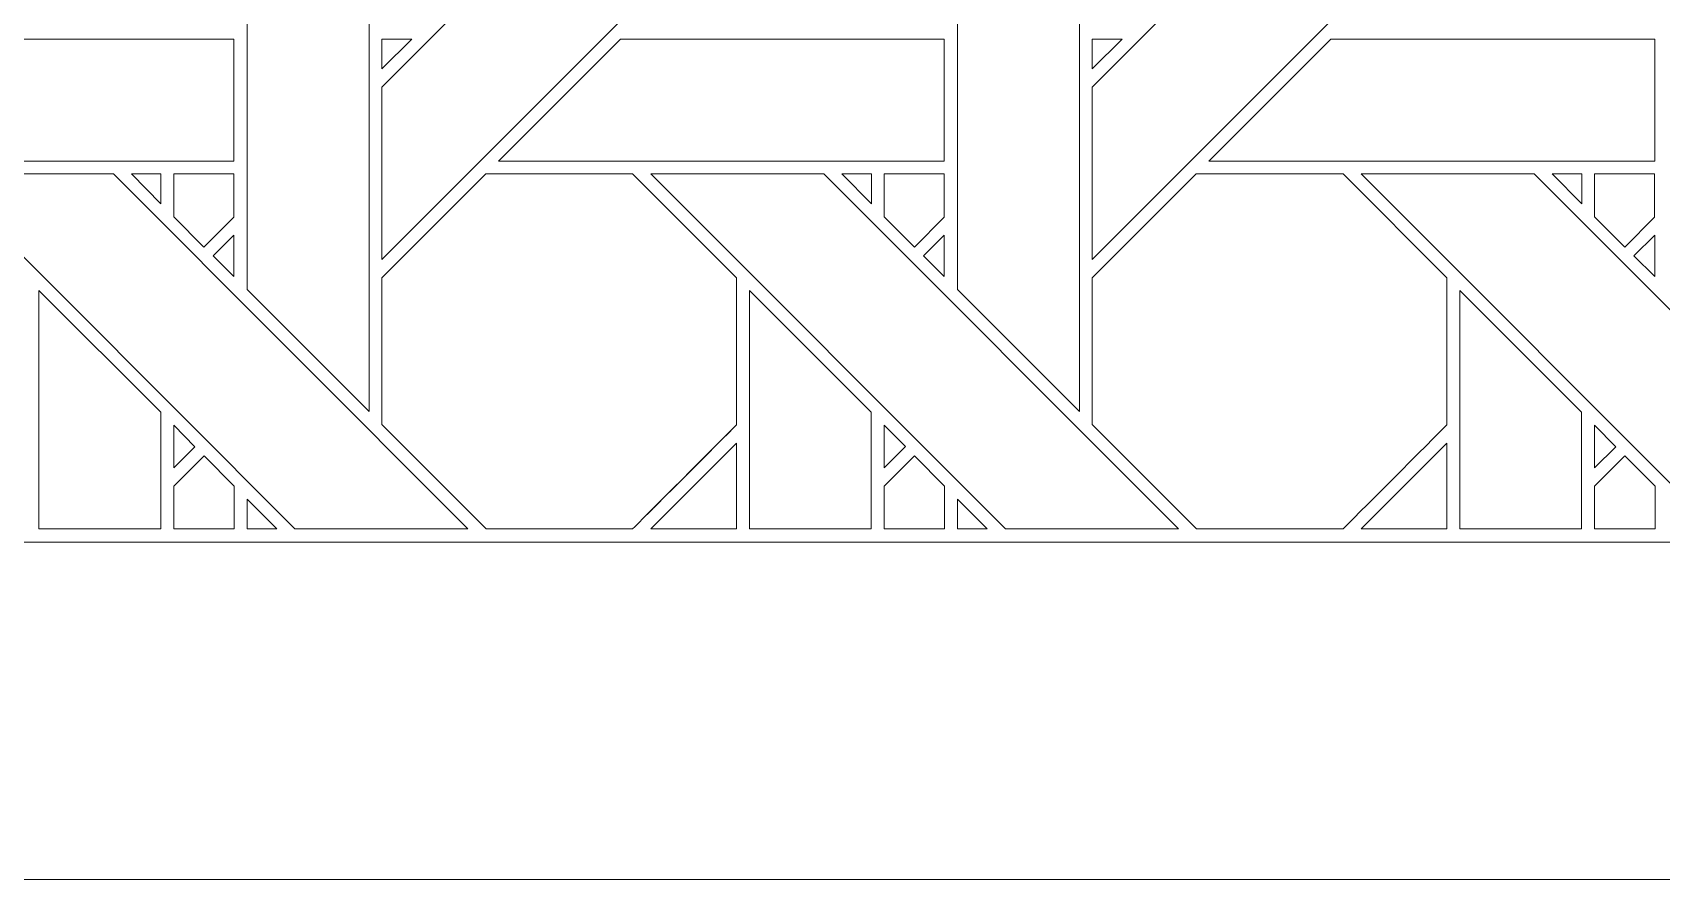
# Model space of a CAD drawing. Header units: inches. Extents: x 3.4 to 21.4, y 4.6 to 13.6.
# Drawn here: x 7.885 to 10.06, y 4.595 to 5.725 of the extents above; entities that cross this region are included whole.
import ezdxf

# ---------------------------------------------------------------- set-up
doc = ezdxf.new("R2010")
doc.units = ezdxf.units.IN
doc.header["$MEASUREMENT"] = 0
doc.layers.add('Design', color=7, linetype='Continuous', lineweight=0)

msp = doc.modelspace()

# ---------------------------------------------------------------- linework, layer by layer
at = {"layer": 'Design'}
for points, knots in [([(3.3829, 13.5948), (3.3829, 13.5948), (3.3829, 4.5948), (3.3829, 4.5948), (3.3829, 4.5948), (21.3829, 4.5948), (21.3829, 4.5948), (21.3829, 4.5948), (21.3829, 13.5948), (21.3829, 13.5948), (21.3829, 13.5948), (3.3829, 13.5948), (3.3829, 13.5948)], [0, 0, 0, 0, 1, 1, 1, 2, 2, 2, 3, 3, 3, 4, 4, 4, 4]), ([(3.8379, 13.1448), (3.8379, 13.1448), (3.8379, 5.0448), (3.8379, 5.0448), (3.8379, 5.0448), (20.9329, 5.0448), (20.9329, 5.0448), (20.9329, 5.0448), (20.9329, 13.1448), (20.9329, 13.1448), (20.9329, 13.1448), (3.8379, 13.1448), (3.8379, 13.1448)], [0, 0, 0, 0, 1, 1, 1, 2, 2, 2, 3, 3, 3, 4, 4, 4, 4]), ([(8.3511, 5.6519), (8.3511, 5.6519), (8.8248, 6.1255), (8.8248, 6.1255), (8.8248, 6.1255), (8.8248, 5.8955), (8.8248, 5.8955), (8.8248, 5.8955), (8.3511, 5.4218), (8.3511, 5.4218), (8.3511, 5.4218), (8.3511, 5.6519), (8.3511, 5.6519)], [0, 0, 0, 0, 1, 1, 1, 2, 2, 2, 3, 3, 3, 4, 4, 4, 4]), ([(9.2999, 5.6519), (9.2999, 5.6519), (9.7735, 6.1255), (9.7735, 6.1255), (9.7735, 6.1255), (9.7735, 5.8955), (9.7735, 5.8955), (9.7735, 5.8955), (9.2999, 5.4218), (9.2999, 5.4218), (9.2999, 5.4218), (9.2999, 5.6519), (9.2999, 5.6519)], [0, 0, 0, 0, 1, 1, 1, 2, 2, 2, 3, 3, 3, 4, 4, 4, 4]), ([(8.334, 5.814), (8.334, 5.814), (8.334, 5.2189), (8.334, 5.2189), (8.334, 5.2189), (8.1711, 5.3818), (8.1711, 5.3818), (8.1711, 5.3818), (8.1711, 5.814), (8.1711, 5.814), (8.1711, 5.814), (8.334, 5.814), (8.334, 5.814)], [0, 0, 0, 0, 1, 1, 1, 2, 2, 2, 3, 3, 3, 4, 4, 4, 4]), ([(9.2827, 5.814), (9.2827, 5.814), (9.2827, 5.2189), (9.2827, 5.2189), (9.2827, 5.2189), (9.1198, 5.3818), (9.1198, 5.3818), (9.1198, 5.3818), (9.1198, 5.814), (9.1198, 5.814), (9.1198, 5.814), (9.2827, 5.814), (9.2827, 5.814)], [0, 0, 0, 0, 1, 1, 1, 2, 2, 2, 3, 3, 3, 4, 4, 4, 4]), ([(7.5582, 5.5533), (7.5582, 5.5533), (7.7211, 5.7161), (7.7211, 5.7161), (7.7211, 5.7161), (8.1535, 5.7161), (8.1535, 5.7161), (8.1535, 5.7161), (8.1535, 5.5533), (8.1535, 5.5533), (8.1535, 5.5533), (7.5582, 5.5533), (7.5582, 5.5533)], [0, 0, 0, 0, 1, 1, 1, 2, 2, 2, 3, 3, 3, 4, 4, 4, 4]), ([(8.391, 5.7161), (8.391, 5.7161), (8.3511, 5.6763), (8.3511, 5.6763), (8.3511, 5.6763), (8.3511, 5.7161), (8.3511, 5.7161), (8.3511, 5.7161), (8.391, 5.7161), (8.391, 5.7161)], [0, 0, 0, 0, 1, 1, 1, 2, 2, 2, 3, 3, 3, 3]), ([(8.507, 5.5533), (8.507, 5.5533), (8.6698, 5.7161), (8.6698, 5.7161), (8.6698, 5.7161), (9.1022, 5.7161), (9.1022, 5.7161), (9.1022, 5.7161), (9.1022, 5.5533), (9.1022, 5.5533), (9.1022, 5.5533), (8.507, 5.5533), (8.507, 5.5533)], [0, 0, 0, 0, 1, 1, 1, 2, 2, 2, 3, 3, 3, 4, 4, 4, 4]), ([(9.3397, 5.7161), (9.3397, 5.7161), (9.2999, 5.6763), (9.2999, 5.6763), (9.2999, 5.6763), (9.2999, 5.7161), (9.2999, 5.7161), (9.2999, 5.7161), (9.3397, 5.7161), (9.3397, 5.7161)], [0, 0, 0, 0, 1, 1, 1, 2, 2, 2, 3, 3, 3, 3]), ([(9.4557, 5.5533), (9.4557, 5.5533), (9.6185, 5.7161), (9.6185, 5.7161), (9.6185, 5.7161), (10.051, 5.7161), (10.051, 5.7161), (10.051, 5.7161), (10.051, 5.5533), (10.051, 5.5533), (10.051, 5.5533), (9.4557, 5.5533), (9.4557, 5.5533)], [0, 0, 0, 0, 1, 1, 1, 2, 2, 2, 3, 3, 3, 4, 4, 4, 4]), ([(7.7616, 5.5362), (7.7616, 5.5362), (7.9925, 5.5362), (7.9925, 5.5362), (7.9925, 5.5362), (8.4661, 5.0625), (8.4661, 5.0625), (8.4661, 5.0625), (8.2351, 5.0625), (8.2351, 5.0625), (8.2351, 5.0625), (7.7616, 5.5362), (7.7616, 5.5362)], [0, 0, 0, 0, 1, 1, 1, 2, 2, 2, 3, 3, 3, 4, 4, 4, 4]), ([(8.0561, 5.5362), (8.0561, 5.5362), (8.0561, 5.4963), (8.0561, 5.4963), (8.0561, 5.4963), (8.0166, 5.5362), (8.0166, 5.5362), (8.0166, 5.5362), (8.0561, 5.5362), (8.0561, 5.5362)], [0, 0, 0, 0, 1, 1, 1, 2, 2, 2, 3, 3, 3, 3]), ([(8.1535, 5.5361), (8.1535, 5.5361), (8.1535, 5.4786), (8.1535, 5.4786), (8.1535, 5.4786), (8.1135, 5.4386), (8.1135, 5.4386), (8.1135, 5.4386), (8.0732, 5.4789), (8.0732, 5.4789), (8.0732, 5.4789), (8.0732, 5.5361), (8.0732, 5.5361), (8.0732, 5.5361), (8.1535, 5.5361), (8.1535, 5.5361)], [0, 0, 0, 0, 1, 1, 1, 2, 2, 2, 3, 3, 3, 4, 4, 4, 5, 5, 5, 5]), ([(8.1135, 5.4386), (8.1135, 5.4386), (8.0732, 5.4789), (8.0732, 5.4789), (8.0732, 5.4789), (8.0732, 5.5361), (8.0732, 5.5361), (8.0732, 5.5361), (8.1535, 5.5361), (8.1535, 5.5361), (8.1535, 5.5361), (8.1535, 5.4786), (8.1535, 5.4786), (8.1535, 5.4786), (8.1135, 5.4386), (8.1135, 5.4386)], [0, 0, 0, 0, 1, 1, 1, 2, 2, 2, 3, 3, 3, 4, 4, 4, 5, 5, 5, 5]), ([(8.4898, 5.5361), (8.4898, 5.5361), (8.686, 5.5361), (8.686, 5.5361), (8.686, 5.5361), (8.8247, 5.3974), (8.8247, 5.3974), (8.8247, 5.3974), (8.8247, 5.2012), (8.8247, 5.2012), (8.8069, 5.1833), (8.695, 5.0715), (8.686, 5.0625), (8.686, 5.0625), (8.4903, 5.0625), (8.4903, 5.0625), (8.4903, 5.0625), (8.3511, 5.2018), (8.3511, 5.2018), (8.3511, 5.2018), (8.3511, 5.3974), (8.3511, 5.3974), (8.3511, 5.3974), (8.4898, 5.5361), (8.4898, 5.5361)], [0, 0, 0, 0, 1, 1, 1, 2, 2, 2, 3, 3, 3, 4, 4, 4, 5, 5, 5, 6, 6, 6, 7, 7, 7, 8, 8, 8, 8]), ([(8.686, 5.0625), (8.686, 5.0625), (8.4903, 5.0625), (8.4903, 5.0625), (8.4903, 5.0625), (8.3511, 5.2018), (8.3511, 5.2018), (8.3511, 5.2018), (8.3511, 5.3974), (8.3511, 5.3974), (8.3511, 5.3974), (8.4898, 5.5361), (8.4898, 5.5361), (8.4898, 5.5361), (8.686, 5.5361), (8.686, 5.5361), (8.686, 5.5361), (8.8247, 5.3974), (8.8247, 5.3974), (8.8247, 5.3974), (8.8247, 5.2012), (8.8247, 5.2012), (8.8068, 5.1831), (8.6949, 5.0714), (8.686, 5.0625)], [0, 0, 0, 0, 1, 1, 1, 2, 2, 2, 3, 3, 3, 4, 4, 4, 5, 5, 5, 6, 6, 6, 7, 7, 7, 8, 8, 8, 8]), ([(8.7103, 5.5362), (8.7103, 5.5362), (8.9412, 5.5362), (8.9412, 5.5362), (8.9412, 5.5362), (9.4149, 5.0625), (9.4149, 5.0625), (9.4149, 5.0625), (9.1838, 5.0625), (9.1838, 5.0625), (9.1838, 5.0625), (8.7103, 5.5362), (8.7103, 5.5362)], [0, 0, 0, 0, 1, 1, 1, 2, 2, 2, 3, 3, 3, 4, 4, 4, 4]), ([(9.0048, 5.5362), (9.0048, 5.5362), (9.0048, 5.4964), (9.0048, 5.4964), (9.0048, 5.4964), (8.9653, 5.5362), (8.9653, 5.5362), (8.9653, 5.5362), (9.0048, 5.5362), (9.0048, 5.5362)], [0, 0, 0, 0, 1, 1, 1, 2, 2, 2, 3, 3, 3, 3]), ([(9.1022, 5.5361), (9.1022, 5.5361), (9.1022, 5.4786), (9.1022, 5.4786), (9.1022, 5.4786), (9.0623, 5.4386), (9.0623, 5.4386), (9.0623, 5.4386), (9.0219, 5.4789), (9.0219, 5.4789), (9.0219, 5.4789), (9.0219, 5.5361), (9.0219, 5.5361), (9.0219, 5.5361), (9.1022, 5.5361), (9.1022, 5.5361)], [0, 0, 0, 0, 1, 1, 1, 2, 2, 2, 3, 3, 3, 4, 4, 4, 5, 5, 5, 5]), ([(9.0623, 5.4386), (9.0623, 5.4386), (9.0219, 5.4789), (9.0219, 5.4789), (9.0219, 5.4789), (9.0219, 5.5361), (9.0219, 5.5361), (9.0219, 5.5361), (9.1022, 5.5361), (9.1022, 5.5361), (9.1022, 5.5361), (9.1022, 5.4786), (9.1022, 5.4786), (9.1022, 5.4786), (9.0623, 5.4386), (9.0623, 5.4386)], [0, 0, 0, 0, 1, 1, 1, 2, 2, 2, 3, 3, 3, 4, 4, 4, 5, 5, 5, 5]), ([(9.4385, 5.5361), (9.4385, 5.5361), (9.6347, 5.5361), (9.6347, 5.5361), (9.6347, 5.5361), (9.7735, 5.3974), (9.7735, 5.3974), (9.7735, 5.3974), (9.7735, 5.2012), (9.7735, 5.2012), (9.7557, 5.1833), (9.6438, 5.0715), (9.6348, 5.0625), (9.6348, 5.0625), (9.4391, 5.0625), (9.4391, 5.0625), (9.4391, 5.0625), (9.2998, 5.2018), (9.2998, 5.2018), (9.2998, 5.2018), (9.2998, 5.3974), (9.2998, 5.3974), (9.2998, 5.3974), (9.4385, 5.5361), (9.4385, 5.5361)], [0, 0, 0, 0, 1, 1, 1, 2, 2, 2, 3, 3, 3, 4, 4, 4, 5, 5, 5, 6, 6, 6, 7, 7, 7, 8, 8, 8, 8]), ([(9.6348, 5.0625), (9.6348, 5.0625), (9.4391, 5.0625), (9.4391, 5.0625), (9.4391, 5.0625), (9.2998, 5.2018), (9.2998, 5.2018), (9.2998, 5.2018), (9.2998, 5.3974), (9.2998, 5.3974), (9.2998, 5.3974), (9.4385, 5.5361), (9.4385, 5.5361), (9.4385, 5.5361), (9.6347, 5.5361), (9.6347, 5.5361), (9.6347, 5.5361), (9.7735, 5.3974), (9.7735, 5.3974), (9.7735, 5.3974), (9.7735, 5.2012), (9.7735, 5.2012), (9.7557, 5.1833), (9.6438, 5.0715), (9.6348, 5.0625)], [0, 0, 0, 0, 1, 1, 1, 2, 2, 2, 3, 3, 3, 4, 4, 4, 5, 5, 5, 6, 6, 6, 7, 7, 7, 8, 8, 8, 8]), ([(9.659, 5.5362), (9.659, 5.5362), (9.89, 5.5362), (9.89, 5.5362), (9.89, 5.5362), (10.3636, 5.0625), (10.3636, 5.0625), (10.3636, 5.0625), (10.1325, 5.0625), (10.1325, 5.0625), (10.1325, 5.0625), (9.659, 5.5362), (9.659, 5.5362)], [0, 0, 0, 0, 1, 1, 1, 2, 2, 2, 3, 3, 3, 4, 4, 4, 4]), ([(9.9535, 5.5362), (9.9535, 5.5362), (9.9535, 5.4963), (9.9535, 5.4963), (9.9535, 5.4963), (9.9141, 5.5362), (9.9141, 5.5362), (9.9141, 5.5362), (9.9535, 5.5362), (9.9535, 5.5362)], [0, 0, 0, 0, 1, 1, 1, 2, 2, 2, 3, 3, 3, 3]), ([(10.0509, 5.5361), (10.0509, 5.5361), (10.0509, 5.4786), (10.0509, 5.4786), (10.0509, 5.4786), (10.011, 5.4386), (10.011, 5.4386), (10.011, 5.4386), (9.9707, 5.4789), (9.9707, 5.4789), (9.9707, 5.4789), (9.9707, 5.5361), (9.9707, 5.5361), (9.9707, 5.5361), (10.0509, 5.5361), (10.0509, 5.5361)], [0, 0, 0, 0, 1, 1, 1, 2, 2, 2, 3, 3, 3, 4, 4, 4, 5, 5, 5, 5]), ([(10.011, 5.4386), (10.011, 5.4386), (9.9707, 5.4789), (9.9707, 5.4789), (9.9707, 5.4789), (9.9707, 5.5361), (9.9707, 5.5361), (9.9707, 5.5361), (10.0509, 5.5361), (10.0509, 5.5361), (10.0509, 5.5361), (10.0509, 5.4786), (10.0509, 5.4786), (10.0509, 5.4786), (10.011, 5.4386), (10.011, 5.4386)], [0, 0, 0, 0, 1, 1, 1, 2, 2, 2, 3, 3, 3, 4, 4, 4, 5, 5, 5, 5]), ([(8.1535, 5.4543), (8.1535, 5.4543), (8.1535, 5.3992), (8.1535, 5.3992), (8.1535, 5.3992), (8.1258, 5.4266), (8.1258, 5.4266), (8.1258, 5.4266), (8.1535, 5.4543), (8.1535, 5.4543)], [0, 0, 0, 0, 1, 1, 1, 2, 2, 2, 3, 3, 3, 3]), ([(9.1022, 5.4543), (9.1022, 5.4543), (9.1022, 5.3992), (9.1022, 5.3992), (9.1022, 5.3992), (9.0745, 5.4266), (9.0745, 5.4266), (9.0745, 5.4266), (9.1022, 5.4543), (9.1022, 5.4543)], [0, 0, 0, 0, 1, 1, 1, 2, 2, 2, 3, 3, 3, 3]), ([(10.051, 5.4543), (10.051, 5.4543), (10.051, 5.3992), (10.051, 5.3992), (10.051, 5.3992), (10.0232, 5.4266), (10.0232, 5.4266), (10.0232, 5.4266), (10.051, 5.4543), (10.051, 5.4543)], [0, 0, 0, 0, 1, 1, 1, 2, 2, 2, 3, 3, 3, 3]), ([(7.8932, 5.0624), (7.8932, 5.0624), (7.8932, 5.3804), (7.8932, 5.3804), (7.8932, 5.3804), (8.056, 5.2182), (8.056, 5.2182), (8.056, 5.2182), (8.056, 5.0624), (8.056, 5.0624), (8.056, 5.0624), (7.8932, 5.0624), (7.8932, 5.0624)], [0, 0, 0, 0, 1, 1, 1, 2, 2, 2, 3, 3, 3, 4, 4, 4, 4]), ([(8.8419, 5.0624), (8.8419, 5.0624), (8.8419, 5.3804), (8.8419, 5.3804), (8.8419, 5.3804), (9.0047, 5.2182), (9.0047, 5.2182), (9.0047, 5.2182), (9.0047, 5.0624), (9.0047, 5.0624), (9.0047, 5.0624), (8.8419, 5.0624), (8.8419, 5.0624)], [0, 0, 0, 0, 1, 1, 1, 2, 2, 2, 3, 3, 3, 4, 4, 4, 4]), ([(9.7907, 5.0624), (9.7907, 5.0624), (9.7907, 5.3804), (9.7907, 5.3804), (9.7907, 5.3804), (9.9534, 5.2182), (9.9534, 5.2182), (9.9534, 5.2182), (9.9534, 5.0624), (9.9534, 5.0624), (9.9534, 5.0624), (9.7907, 5.0624), (9.7907, 5.0624)], [0, 0, 0, 0, 1, 1, 1, 2, 2, 2, 3, 3, 3, 4, 4, 4, 4]), ([(8.1015, 5.1721), (8.1015, 5.1721), (8.0733, 5.144), (8.0733, 5.144), (8.0733, 5.144), (8.0733, 5.2007), (8.0733, 5.2007), (8.0733, 5.2007), (8.1015, 5.1721), (8.1015, 5.1721)], [0, 0, 0, 0, 1, 1, 1, 2, 2, 2, 3, 3, 3, 3]), ([(9.0502, 5.1722), (9.0502, 5.1722), (9.022, 5.144), (9.022, 5.144), (9.022, 5.144), (9.022, 5.2007), (9.022, 5.2007), (9.022, 5.2007), (9.0502, 5.1722), (9.0502, 5.1722)], [0, 0, 0, 0, 1, 1, 1, 2, 2, 2, 3, 3, 3, 3]), ([(9.9989, 5.1721), (9.9989, 5.1721), (9.9707, 5.144), (9.9707, 5.144), (9.9707, 5.144), (9.9707, 5.2007), (9.9707, 5.2007), (9.9707, 5.2007), (9.9989, 5.1721), (9.9989, 5.1721)], [0, 0, 0, 0, 1, 1, 1, 2, 2, 2, 3, 3, 3, 3]), ([(8.0732, 5.0624), (8.0732, 5.0624), (8.0732, 5.1196), (8.0732, 5.1196), (8.0732, 5.1196), (8.1136, 5.1599), (8.1136, 5.1599), (8.1136, 5.1599), (8.1539, 5.1196), (8.1539, 5.1196), (8.1539, 5.1196), (8.1539, 5.0624), (8.1539, 5.0624), (8.1539, 5.0624), (8.0732, 5.0624), (8.0732, 5.0624)], [0, 0, 0, 0, 1, 1, 1, 2, 2, 2, 3, 3, 3, 4, 4, 4, 5, 5, 5, 5]), ([(8.0732, 5.0624), (8.0732, 5.0624), (8.0732, 5.1196), (8.0732, 5.1196), (8.0732, 5.1196), (8.1136, 5.1599), (8.1136, 5.1599), (8.1136, 5.1599), (8.1539, 5.1196), (8.1539, 5.1196), (8.1539, 5.1196), (8.1539, 5.0624), (8.1539, 5.0624), (8.1539, 5.0624), (8.0732, 5.0624), (8.0732, 5.0624)], [0, 0, 0, 0, 1, 1, 1, 2, 2, 2, 3, 3, 3, 4, 4, 4, 5, 5, 5, 5]), ([(8.8248, 5.1768), (8.8248, 5.1768), (8.8248, 5.0624), (8.8248, 5.0624), (8.8248, 5.0624), (8.7104, 5.0624), (8.7104, 5.0624), (8.7104, 5.0624), (8.8248, 5.1768), (8.8248, 5.1768)], [0, 0, 0, 0, 1, 1, 1, 2, 2, 2, 3, 3, 3, 3]), ([(9.022, 5.0624), (9.022, 5.0624), (9.022, 5.1196), (9.022, 5.1196), (9.022, 5.1196), (9.0623, 5.1599), (9.0623, 5.1599), (9.0623, 5.1599), (9.1026, 5.1196), (9.1026, 5.1196), (9.1026, 5.1196), (9.1026, 5.0624), (9.1026, 5.0624), (9.1026, 5.0624), (9.022, 5.0624), (9.022, 5.0624)], [0, 0, 0, 0, 1, 1, 1, 2, 2, 2, 3, 3, 3, 4, 4, 4, 5, 5, 5, 5]), ([(9.022, 5.0624), (9.022, 5.0624), (9.022, 5.1196), (9.022, 5.1196), (9.022, 5.1196), (9.0623, 5.1599), (9.0623, 5.1599), (9.0623, 5.1599), (9.1026, 5.1196), (9.1026, 5.1196), (9.1026, 5.1196), (9.1026, 5.0624), (9.1026, 5.0624), (9.1026, 5.0624), (9.022, 5.0624), (9.022, 5.0624)], [0, 0, 0, 0, 1, 1, 1, 2, 2, 2, 3, 3, 3, 4, 4, 4, 5, 5, 5, 5]), ([(9.7735, 5.1768), (9.7735, 5.1768), (9.7735, 5.0624), (9.7735, 5.0624), (9.7735, 5.0624), (9.6591, 5.0624), (9.6591, 5.0624), (9.6591, 5.0624), (9.7735, 5.1768), (9.7735, 5.1768)], [0, 0, 0, 0, 1, 1, 1, 2, 2, 2, 3, 3, 3, 3]), ([(9.9707, 5.0624), (9.9707, 5.0624), (9.9707, 5.1196), (9.9707, 5.1196), (9.9707, 5.1196), (10.011, 5.1599), (10.011, 5.1599), (10.011, 5.1599), (10.0514, 5.1196), (10.0514, 5.1196), (10.0514, 5.1196), (10.0514, 5.0624), (10.0514, 5.0624), (10.0514, 5.0624), (9.9707, 5.0624), (9.9707, 5.0624)], [0, 0, 0, 0, 1, 1, 1, 2, 2, 2, 3, 3, 3, 4, 4, 4, 5, 5, 5, 5]), ([(9.9707, 5.0624), (9.9707, 5.0624), (9.9707, 5.1196), (9.9707, 5.1196), (9.9707, 5.1196), (10.011, 5.1599), (10.011, 5.1599), (10.011, 5.1599), (10.0514, 5.1196), (10.0514, 5.1196), (10.0514, 5.1196), (10.0514, 5.0624), (10.0514, 5.0624), (10.0514, 5.0624), (9.9707, 5.0624), (9.9707, 5.0624)], [0, 0, 0, 0, 1, 1, 1, 2, 2, 2, 3, 3, 3, 4, 4, 4, 5, 5, 5, 5]), ([(8.2109, 5.0625), (8.2109, 5.0625), (8.1712, 5.0625), (8.1712, 5.0625), (8.1712, 5.0625), (8.1712, 5.1023), (8.1712, 5.1023), (8.1712, 5.1023), (8.2109, 5.0625), (8.2109, 5.0625)], [0, 0, 0, 0, 1, 1, 1, 2, 2, 2, 3, 3, 3, 3]), ([(9.1596, 5.0625), (9.1596, 5.0625), (9.1199, 5.0625), (9.1199, 5.0625), (9.1199, 5.0625), (9.1199, 5.1023), (9.1199, 5.1023), (9.1199, 5.1023), (9.1596, 5.0625), (9.1596, 5.0625)], [0, 0, 0, 0, 1, 1, 1, 2, 2, 2, 3, 3, 3, 3])]:
    msp.add_open_spline(points, degree=3, knots=knots, dxfattribs=at)

doc.saveas('drawing.dxf')
